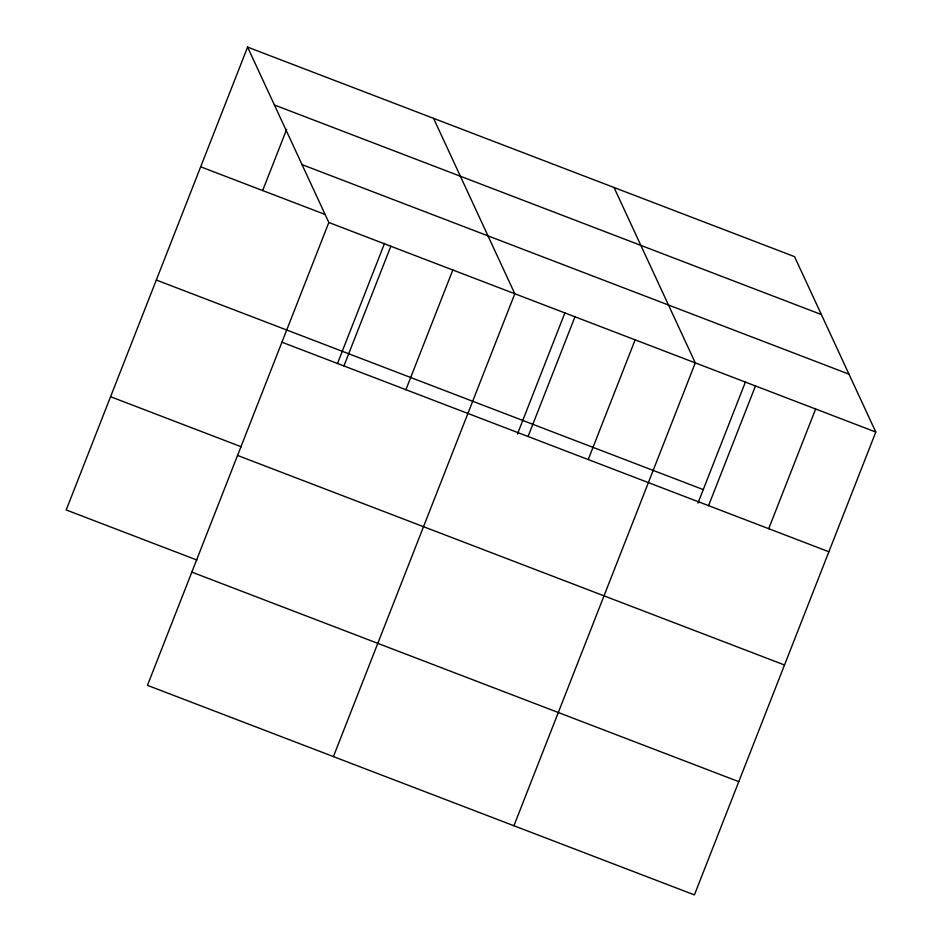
<?xml version="1.0" encoding="UTF-8"?>
<svg xmlns="http://www.w3.org/2000/svg" width="942" height="942" viewBox="0 0 942 942"><rect width="100%" height="100%" fill="white"/><g stroke="black" fill="none" stroke-linecap="round" stroke-linejoin="round"><path stroke-width="1.41" d="M247.593 47.1L328.84 222.5L147.458 685.352L694.407 894.9L875.801 432.048L794.542 256.648L247.593 47.1L66.199 509.952L196.913 560.031M262.665 190.555L286.651 129.337M337.483 363.494L384.524 243.436M343.924 365.955L390.836 246.251M405.908 389.705L452.819 270.001M333.421 756.591L514.815 293.751L433.555 118.351M517.441 434.003L565.023 312.591M528.062 436.499L574.973 316.795M588.232 459.555L635.144 339.85M513.92 825.745L695.302 362.905L614.043 187.505M697.94 503.158L745.522 381.745M708.561 505.654L755.472 385.949M768.719 528.697L815.631 409.005M274.405 104.986L821.353 314.534M302.029 164.615L848.977 374.174M200.681 166.805L324.66 214.293M328.84 222.5L875.801 432.048M156.301 280.033L703.25 489.593M281.941 342.205L828.889 551.753M110.579 396.712L241.293 446.791M237.561 455.445L784.509 664.993M191.838 572.112L738.787 781.66"/></g></svg>
